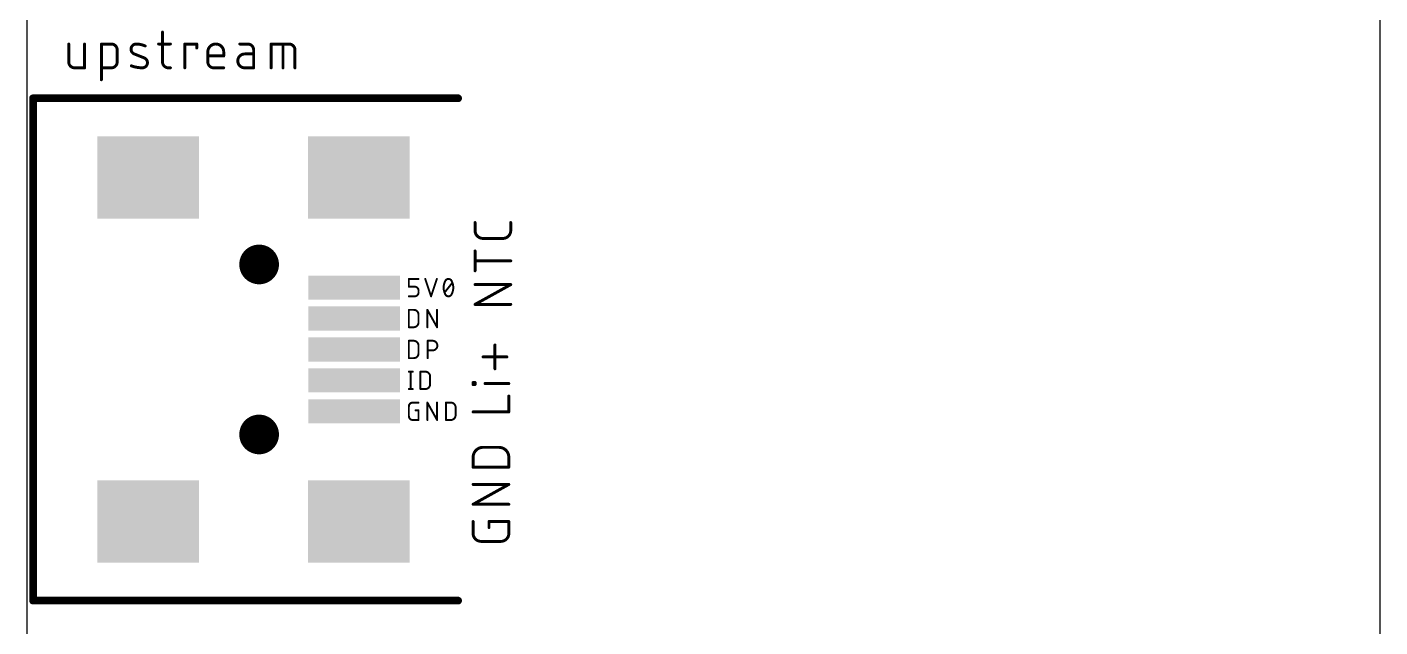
# Model space of a CAD drawing. Header units: millimetres. Extents: x 0 to 36.9, y 0 to 58.1.
# Drawn here: x 1.84 to 36.85, y 22.92 to 38.44 of the extents above; entities that cross this region are included whole.
import ezdxf

# ---------------------------------------------------------------- set-up
doc = ezdxf.new("R2010")
doc.units = ezdxf.units.MM
doc.layers.get('0').update_dxf_attribs({"true_color": 0xc2ced6})
doc.layers.add('0.0 - easgle cad import', color=7, linetype='Continuous', true_color=0xc2ced6)
doc.layers.add('0.1 - PCB', color=7, linetype='Continuous', true_color=0xc2ced6)
doc.layers.get('0').off()

# ---------------------------------------------------------------- blocks, each defined once
blk = doc.blocks.new('RECT')
blk.add_solid([(-0.5, -0.5), (0.5, -0.5), (-0.5, 0.5), (0.5, 0.5)])

msp = doc.modelspace()

# ---------------------------------------------------------------- linework, layer by layer
at = {"layer": '0.0 - easgle cad import'}
for points, const_width in [([(1.85, 5.1), (1.85, 55.1)], 0.01), ([(36.85, 55.1), (36.85, 5.1)], 0.01), ([(5.35, 38.312), (5.35, 37.542)], 0.0762), ([(2.923, 38.004), (2.923, 37.542)], 0.0762), ([(3.334, 37.388), (3.334, 38.004)], 0.0762), ([(3.768, 37.08), (3.768, 38.004)], 0.0762), ([(3.768, 38.004), (4.024, 38.004)], 0.0762), ([(4.178, 37.85), (4.178, 37.542)], 0.0762), ([(5.248, 38.004), (5.555, 38.004)], 0.0762), ([(5.928, 37.388), (5.928, 38.004)], 0.0762), ([(5.928, 38.004), (6.236, 38.004)], 0.0762), ([(6.236, 38.004), (6.236, 37.901)], 0.0762), ([(6.523, 37.542), (6.523, 37.799)], 0.0762), ([(6.934, 37.799), (6.934, 37.696)], 0.0762), ([(7.555, 38.004), (7.35, 38.004)], 0.0762), ([(7.709, 37.388), (7.709, 37.85)], 0.0762), ([(8.161, 37.388), (8.161, 38.004)], 0.0762), ([(8.161, 38.004), (8.623, 38.004)], 0.0762), ([(8.469, 37.388), (8.469, 38.004)], 0.0762), ([(8.777, 37.85), (8.777, 37.388)], 0.0762), ([(4.877, 37.645), (4.62, 37.747)], 0.0762), ([(6.934, 37.696), (6.523, 37.696)], 0.0762), ([(7.709, 37.747), (7.478, 37.747)], 0.0762), ([(3.077, 37.388), (3.334, 37.388)], 0.0762), ([(4.024, 37.388), (3.768, 37.388)], 0.0762), ([(5.504, 37.388), (5.555, 37.388)], 0.0762), ([(6.934, 37.388), (6.677, 37.388)], 0.0762), ([(7.478, 37.388), (7.709, 37.388)], 0.0762), ([(2, 23.6), (2, 36.6)], 0.2), ([(2, 36.6), (13, 36.6)], 0.2), ([(13.438, 33.179), (13.438, 33.384)], 0.0762), ([(14.362, 33.384), (14.362, 33.179)], 0.0762), ([(14.157, 32.973), (13.643, 32.973)], 0.0762), ([(13.438, 32.136), (13.438, 32.649)], 0.0762), ([(14.362, 32.393), (13.438, 32.393)], 0.0762), ([(11.725, 31.725), (11.725, 31.925)], 0.0508), ([(11.725, 31.925), (11.975, 31.925)], 0.0508), ([(12.15, 31.925), (12.3, 31.475)], 0.0508), ([(12.3, 31.475), (12.45, 31.925)], 0.0508), ([(11.875, 31.725), (11.725, 31.725)], 0.0508), ([(11.975, 31.575), (11.975, 31.625)], 0.0508), ([(12.65, 31.575), (12.85, 31.825)], 0.0508), ([(13.438, 31.266), (14.362, 31.779)], 0.0762), ([(14.362, 31.779), (13.438, 31.779)], 0.0762), ([(11.725, 31.475), (11.875, 31.475)], 0.0508), ([(14.362, 31.266), (13.438, 31.266)], 0.0762), ([(11.725, 30.675), (11.725, 31.125)], 0.0508), ([(11.725, 31.125), (11.85, 31.125)], 0.0508), ([(11.975, 31), (11.975, 30.8)], 0.0508), ([(12.205, 30.675), (12.205, 31.125)], 0.0508), ([(12.205, 31.125), (12.455, 30.675)], 0.0508), ([(12.455, 30.675), (12.455, 31.125)], 0.0508), ([(11.85, 30.675), (11.725, 30.675)], 0.0508), ([(11.725, 29.875), (11.725, 30.325)], 0.0508), ([(11.725, 30.325), (11.85, 30.325)], 0.0508), ([(11.975, 30.2), (11.975, 30)], 0.0508), ([(12.213, 29.875), (12.213, 30.325)], 0.0508), ([(12.213, 30.325), (12.338, 30.325)], 0.0508), ([(13.953, 29.6), (13.953, 30.216)], 0.0762), ([(11.85, 29.875), (11.725, 29.875)], 0.0508), ([(12.338, 30.075), (12.213, 30.075)], 0.0508), ([(14.261, 29.908), (13.645, 29.908)], 0.0762), ([(11.725, 29.525), (11.825, 29.525)], 0.0508), ([(11.775, 29.525), (11.775, 29.075)], 0.0508), ([(12.025, 29.075), (12.025, 29.525)], 0.0508), ([(12.025, 29.525), (12.15, 29.525)], 0.0508), ([(12.275, 29.4), (12.275, 29.2)], 0.0508), ([(11.725, 29.075), (11.825, 29.075)], 0.0508), ([(12.15, 29.075), (12.025, 29.075)], 0.0508), ([(13.388, 29.193), (13.388, 29.244)], 0.0762), ([(13.388, 29.244), (13.439, 29.244)], 0.0762), ([(13.439, 29.193), (13.388, 29.193)], 0.0762), ([(13.439, 29.244), (13.439, 29.193)], 0.0762), ([(14.312, 29.218), (13.696, 29.218)], 0.0762), ([(11.825, 28.725), (11.975, 28.725)], 0.0508), ([(12.205, 28.275), (12.205, 28.725)], 0.0508), ([(12.205, 28.725), (12.455, 28.275)], 0.0508), ([(12.455, 28.275), (12.455, 28.725)], 0.0508), ([(12.685, 28.275), (12.685, 28.725)], 0.0508), ([(12.685, 28.725), (12.81, 28.725)], 0.0508), ([(14.312, 28.484), (14.312, 28.894)], 0.0762), ([(11.725, 28.375), (11.725, 28.625)], 0.0508), ([(11.9, 28.525), (11.975, 28.525)], 0.0508), ([(11.975, 28.525), (11.975, 28.275)], 0.0508), ([(12.935, 28.6), (12.935, 28.4)], 0.0508), ([(13.388, 28.484), (14.312, 28.484)], 0.0762), ([(11.975, 28.275), (11.825, 28.275)], 0.0508), ([(12.81, 28.275), (12.685, 28.275)], 0.0508), ([(13.388, 27.053), (13.388, 27.31)], 0.0762), ([(13.645, 27.567), (14.055, 27.567)], 0.0762), ([(14.312, 27.31), (14.312, 27.053)], 0.0762), ([(14.312, 27.053), (13.388, 27.053)], 0.0762), ([(13.388, 26.093), (14.312, 26.607)], 0.0762), ([(14.312, 26.607), (13.388, 26.607)], 0.0762), ([(14.312, 26.093), (13.388, 26.093)], 0.0762), ([(13.388, 25.339), (13.388, 25.647)], 0.0762), ([(13.799, 25.493), (13.799, 25.647)], 0.0762), ([(13.799, 25.647), (14.312, 25.647)], 0.0762), ([(14.312, 25.647), (14.312, 25.339)], 0.0762), ([(14.107, 25.133), (13.593, 25.133)], 0.0762), ([(13, 23.6), (2, 23.6)], 0.2)]:
    msp.add_lwpolyline(points, dxfattribs=dict(at, const_width=const_width))
for points, const_width in [([(5.369, 38.312, 1), (5.331, 38.312)], 0.0381), ([(2.942, 38.004, 1), (2.904, 38.004)], 0.0381), ([(3.353, 38.004, 1), (3.315, 38.004)], 0.0381), ([(3.787, 38.004, 1), (3.749, 38.004)], 0.0381), ([(3.768, 38.023, 1), (3.768, 37.985)], 0.0381), ([(4.178, 37.85, 0.4142), (4.024, 38.004)], 0.0762), ([(4.024, 38.023, 1), (4.024, 37.985)], 0.0381), ([(4.024, 37.985, 1), (4.024, 38.023)], 0.0381), ([(4.197, 37.85, 1), (4.159, 37.85)], 0.0381), ([(4.159, 37.85, 1), (4.197, 37.85)], 0.0381), ([(4.672, 38.004, 0.8318), (4.62, 37.747)], 0.0762), ([(4.903, 37.953, 0.1026), (4.672, 38.004)], 0.0762), ([(4.672, 38.023, 1), (4.671, 37.985)], 0.0381), ([(4.671, 37.985, 1), (4.672, 38.023)], 0.0381), ([(4.895, 37.935, 1), (4.91, 37.97)], 0.0381), ([(5.248, 38.023, 1), (5.248, 37.985)], 0.0381), ([(5.555, 37.985, 1), (5.555, 38.023)], 0.0381), ([(5.947, 38.004, 1), (5.909, 38.004)], 0.0381), ([(5.928, 38.023, 1), (5.928, 37.985)], 0.0381), ([(6.255, 38.004, 1), (6.217, 38.004)], 0.0381), ([(6.217, 37.901, 1), (6.255, 37.901)], 0.0381), ([(6.236, 37.985, 1), (6.236, 38.023)], 0.0381), ([(6.934, 37.799, 1), (6.523, 37.799)], 0.0762), ([(6.542, 37.799, 1), (6.504, 37.799)], 0.0381), ([(6.504, 37.799, 1), (6.542, 37.799)], 0.0381), ([(6.953, 37.799, 1), (6.915, 37.799)], 0.0381), ([(6.915, 37.799, 1), (6.953, 37.799)], 0.0381), ([(7.35, 38.023, 1), (7.35, 37.985)], 0.0381), ([(7.709, 37.85, 0.4142), (7.555, 38.004)], 0.0762), ([(7.555, 38.023, 1), (7.555, 37.985)], 0.0381), ([(7.555, 37.985, 1), (7.555, 38.023)], 0.0381), ([(7.728, 37.85, 1), (7.69, 37.85)], 0.0381), ([(7.69, 37.85, 1), (7.728, 37.85)], 0.0381), ([(8.18, 38.004, 1), (8.142, 38.004)], 0.0381), ([(8.161, 38.023, 1), (8.161, 37.985)], 0.0381), ([(8.488, 38.004, 1), (8.45, 38.004)], 0.0381), ([(8.777, 37.85, 0.4142), (8.623, 38.004)], 0.0762), ([(8.623, 38.023, 1), (8.623, 37.985)], 0.0381), ([(8.623, 37.985, 1), (8.623, 38.023)], 0.0381), ([(8.796, 37.85, 1), (8.758, 37.85)], 0.0381), ([(8.758, 37.85, 1), (8.796, 37.85)], 0.0381), ([(2.923, 37.542, 0.4142), (3.077, 37.388)], 0.0762), ([(2.942, 37.542, 1), (2.904, 37.542)], 0.0381), ([(2.904, 37.542, 1), (2.942, 37.542)], 0.0381), ([(4.024, 37.388, 0.4142), (4.178, 37.542)], 0.0762), ([(4.197, 37.542, 1), (4.159, 37.542)], 0.0381), ([(4.159, 37.542, 1), (4.197, 37.542)], 0.0381), ([(4.543, 37.439, 0.083), (4.826, 37.388)], 0.0762), ([(4.55, 37.457, 1), (4.537, 37.421)], 0.0381), ([(4.627, 37.765, 1), (4.613, 37.73)], 0.0381), ([(4.613, 37.73, 1), (4.627, 37.765)], 0.0381), ([(4.826, 37.388, 0.8318), (4.877, 37.645)], 0.0762), ([(4.884, 37.662, 1), (4.87, 37.627)], 0.0381), ([(4.87, 37.627, 1), (4.884, 37.662)], 0.0381), ([(5.35, 37.542, 0.4142), (5.504, 37.388)], 0.0762), ([(5.369, 37.542, 1), (5.331, 37.542)], 0.0381), ([(5.331, 37.542, 1), (5.369, 37.542)], 0.0381), ([(6.523, 37.715, 1), (6.523, 37.677)], 0.0381), ([(6.523, 37.542, 0.4142), (6.677, 37.388)], 0.0762), ([(6.542, 37.542, 1), (6.504, 37.542)], 0.0381), ([(6.504, 37.542, 1), (6.542, 37.542)], 0.0381), ([(6.915, 37.696, 1), (6.953, 37.696)], 0.0381), ([(6.934, 37.677, 1), (6.934, 37.715)], 0.0381), ([(7.478, 37.747, 1), (7.478, 37.388)], 0.0762), ([(7.478, 37.766, 1), (7.478, 37.728)], 0.0381), ([(7.478, 37.728, 1), (7.478, 37.766)], 0.0381), ([(7.709, 37.728, 1), (7.709, 37.766)], 0.0381), ([(3.077, 37.407, 1), (3.077, 37.369)], 0.0381), ([(3.077, 37.369, 1), (3.077, 37.407)], 0.0381), ([(3.315, 37.388, 1), (3.353, 37.388)], 0.0381), ([(3.334, 37.369, 1), (3.334, 37.407)], 0.0381), ([(3.768, 37.407, 1), (3.768, 37.369)], 0.0381), ([(4.024, 37.407, 1), (4.024, 37.369)], 0.0381), ([(4.024, 37.369, 1), (4.024, 37.407)], 0.0381), ([(4.826, 37.407, 1), (4.825, 37.369)], 0.0381), ([(4.825, 37.369, 1), (4.826, 37.407)], 0.0381), ([(5.504, 37.407, 1), (5.504, 37.369)], 0.0381), ([(5.504, 37.369, 1), (5.504, 37.407)], 0.0381), ([(5.555, 37.369, 1), (5.555, 37.407)], 0.0381), ([(5.909, 37.388, 1), (5.947, 37.388)], 0.0381), ([(6.677, 37.407, 1), (6.677, 37.369)], 0.0381), ([(6.677, 37.369, 1), (6.677, 37.407)], 0.0381), ([(6.934, 37.369, 1), (6.934, 37.407)], 0.0381), ([(7.478, 37.407, 1), (7.478, 37.369)], 0.0381), ([(7.478, 37.369, 1), (7.478, 37.407)], 0.0381), ([(7.69, 37.388, 1), (7.728, 37.388)], 0.0381), ([(7.709, 37.369, 1), (7.709, 37.407)], 0.0381), ([(8.142, 37.388, 1), (8.18, 37.388)], 0.0381), ([(8.45, 37.388, 1), (8.488, 37.388)], 0.0381), ([(8.758, 37.388, 1), (8.796, 37.388)], 0.0381), ([(3.749, 37.08, 1), (3.787, 37.08)], 0.0381), ([(2.05, 36.6, 1), (1.95, 36.6)], 0.1), ([(2, 36.65, 1), (2, 36.55)], 0.1), ([(13, 36.55, 1), (13, 36.65)], 0.1), ([(13.457, 33.384, 1), (13.419, 33.384)], 0.0381), ([(14.381, 33.384, 1), (14.343, 33.384)], 0.0381), ([(13.438, 33.179, 0.4142), (13.643, 32.973)], 0.0762), ([(13.457, 33.179, 1), (13.419, 33.179)], 0.0381), ([(13.419, 33.179, 1), (13.457, 33.179)], 0.0381), ([(13.643, 32.992, 1), (13.643, 32.954)], 0.0381), ([(13.643, 32.954, 1), (13.643, 32.992)], 0.0381), ([(14.157, 32.973, 0.4142), (14.362, 33.179)], 0.0762), ([(14.157, 32.992, 1), (14.157, 32.954)], 0.0381), ([(14.157, 32.954, 1), (14.157, 32.992)], 0.0381), ([(14.381, 33.179, 1), (14.343, 33.179)], 0.0381), ([(14.343, 33.179, 1), (14.381, 33.179)], 0.0381), ([(7.85, 32.043, 1), (7.85, 32.557, 1), (7.85, 32.043)], 0.513), ([(13.457, 32.649, 1), (13.419, 32.649)], 0.0381), ([(13.438, 32.412, 1), (13.438, 32.373)], 0.0381), ([(14.362, 32.373, 1), (14.362, 32.412)], 0.0381), ([(11.738, 31.925, 1), (11.713, 31.925)], 0.0254), ([(11.725, 31.937, 1), (11.725, 31.912)], 0.0254), ([(11.975, 31.912, 1), (11.975, 31.937)], 0.0254), ([(12.162, 31.929, 1), (12.138, 31.921)], 0.0254), ([(12.462, 31.921, 1), (12.438, 31.929)], 0.0254), ([(12.663, 31.862, 0.1139), (12.625, 31.7)], 0.0508), ([(12.75, 31.925, 0.3205), (12.663, 31.862)], 0.0508), ([(12.651, 31.866, 1), (12.675, 31.858)], 0.0254), ([(12.674, 31.857, 1), (12.651, 31.868)], 0.0254), ([(12.837, 31.862, 0.3205), (12.75, 31.925)], 0.0508), ([(12.75, 31.937, 1), (12.75, 31.912)], 0.0254), ([(12.75, 31.912, 1), (12.75, 31.937)], 0.0254), ([(12.875, 31.7, 0.1139), (12.837, 31.862)], 0.0508), ([(12.849, 31.868, 1), (12.826, 31.857)], 0.0254), ([(12.825, 31.858, 1), (12.849, 31.866)], 0.0254), ([(13.419, 32.136, 1), (13.457, 32.136)], 0.0381), ([(11.725, 31.738, 1), (11.725, 31.712)], 0.0254), ([(11.713, 31.725, 1), (11.738, 31.725)], 0.0254), ([(11.975, 31.625, 0.4142), (11.875, 31.725)], 0.0508), ([(11.875, 31.738, 1), (11.875, 31.712)], 0.0254), ([(11.875, 31.475, 0.4142), (11.975, 31.575)], 0.0508), ([(11.875, 31.712, 1), (11.875, 31.738)], 0.0254), ([(11.988, 31.625, 1), (11.962, 31.625)], 0.0254), ([(11.962, 31.625, 1), (11.988, 31.625)], 0.0254), ([(11.988, 31.575, 1), (11.962, 31.575)], 0.0254), ([(11.962, 31.575, 1), (11.988, 31.575)], 0.0254), ([(12.625, 31.7, 0.1139), (12.663, 31.538)], 0.0508), ([(12.638, 31.7, 1), (12.613, 31.7)], 0.0254), ([(12.613, 31.7, 1), (12.638, 31.7)], 0.0254), ([(12.64, 31.583, 1), (12.66, 31.567)], 0.0254), ([(12.663, 31.538, 0.3205), (12.75, 31.475)], 0.0508), ([(12.675, 31.542, 1), (12.651, 31.534)], 0.0254), ([(12.651, 31.532, 1), (12.674, 31.543)], 0.0254), ([(12.75, 31.475, 0.3204), (12.837, 31.538)], 0.0508), ([(12.837, 31.538, 0.1139), (12.875, 31.7)], 0.0508), ([(12.826, 31.543, 1), (12.849, 31.532)], 0.0254), ([(12.849, 31.534, 1), (12.825, 31.542)], 0.0254), ([(12.86, 31.817, 1), (12.84, 31.833)], 0.0254), ([(12.888, 31.7, 1), (12.862, 31.7)], 0.0254), ([(12.862, 31.7, 1), (12.888, 31.7)], 0.0254), ([(13.438, 31.798, 1), (13.438, 31.76)], 0.0381), ([(14.371, 31.763, 1), (14.353, 31.796)], 0.0381), ([(14.362, 31.76, 1), (14.362, 31.798)], 0.0381), ([(11.725, 31.488, 1), (11.725, 31.463)], 0.0254), ([(11.875, 31.488, 1), (11.875, 31.463)], 0.0254), ([(11.875, 31.463, 1), (11.875, 31.488)], 0.0254), ([(12.288, 31.471, 1), (12.312, 31.479)], 0.0254), ([(12.288, 31.479, 1), (12.312, 31.471)], 0.0254), ([(12.75, 31.488, 1), (12.75, 31.463)], 0.0254), ([(12.75, 31.463, 1), (12.75, 31.488)], 0.0254), ([(13.438, 31.285, 1), (13.438, 31.247)], 0.0381), ([(13.429, 31.283, 1), (13.447, 31.249)], 0.0381), ([(14.362, 31.247, 1), (14.362, 31.285)], 0.0381), ([(11.738, 31.125, 1), (11.713, 31.125)], 0.0254), ([(11.725, 31.137, 1), (11.725, 31.112)], 0.0254), ([(11.975, 31, 0.4142), (11.85, 31.125)], 0.0508), ([(11.85, 31.137, 1), (11.85, 31.112)], 0.0254), ([(11.85, 30.675, 0.4142), (11.975, 30.8)], 0.0508), ([(11.85, 31.112, 1), (11.85, 31.137)], 0.0254), ([(11.988, 31, 1), (11.962, 31)], 0.0254), ([(11.962, 31, 1), (11.988, 31)], 0.0254), ([(11.988, 30.8, 1), (11.962, 30.8)], 0.0254), ([(11.962, 30.8, 1), (11.988, 30.8)], 0.0254), ([(12.218, 31.125, 1), (12.193, 31.125)], 0.0254), ([(12.216, 31.131, 1), (12.194, 31.118)], 0.0254), ([(12.468, 31.125, 1), (12.442, 31.125)], 0.0254), ([(11.725, 30.688, 1), (11.725, 30.663)], 0.0254), ([(11.713, 30.675, 1), (11.738, 30.675)], 0.0254), ([(11.85, 30.688, 1), (11.85, 30.663)], 0.0254), ([(11.85, 30.663, 1), (11.85, 30.688)], 0.0254), ([(12.193, 30.675, 1), (12.218, 30.675)], 0.0254), ([(12.442, 30.675, 1), (12.468, 30.675)], 0.0254), ([(12.444, 30.669, 1), (12.466, 30.682)], 0.0254), ([(11.738, 30.325, 1), (11.713, 30.325)], 0.0254), ([(11.725, 30.337, 1), (11.725, 30.312)], 0.0254), ([(11.975, 30.2, 0.4142), (11.85, 30.325)], 0.0508), ([(11.85, 30.337, 1), (11.85, 30.312)], 0.0254), ([(11.85, 30.312, 1), (11.85, 30.337)], 0.0254), ([(11.988, 30.2, 1), (11.962, 30.2)], 0.0254), ([(11.962, 30.2, 1), (11.988, 30.2)], 0.0254), ([(12.226, 30.325, 1), (12.2, 30.325)], 0.0254), ([(12.213, 30.337, 1), (12.213, 30.312)], 0.0254), ([(12.338, 30.075, 1), (12.338, 30.325)], 0.0508), ([(12.338, 30.337, 1), (12.338, 30.312)], 0.0254), ([(12.338, 30.312, 1), (12.338, 30.337)], 0.0254), ([(13.972, 30.216, 1), (13.934, 30.216)], 0.0381), ([(11.725, 29.888, 1), (11.725, 29.863)], 0.0254), ([(11.713, 29.875, 1), (11.738, 29.875)], 0.0254), ([(11.85, 29.875, 0.4142), (11.975, 30)], 0.0508), ([(11.85, 29.888, 1), (11.85, 29.863)], 0.0254), ([(11.85, 29.863, 1), (11.85, 29.888)], 0.0254), ([(11.988, 30, 1), (11.962, 30)], 0.0254), ([(11.962, 30, 1), (11.988, 30)], 0.0254), ([(12.213, 30.088, 1), (12.213, 30.062)], 0.0254), ([(12.2, 29.875, 1), (12.226, 29.875)], 0.0254), ([(12.338, 30.088, 1), (12.338, 30.062)], 0.0254), ([(12.338, 30.062, 1), (12.338, 30.088)], 0.0254), ([(13.645, 29.927, 1), (13.645, 29.889)], 0.0381), ([(14.261, 29.889, 1), (14.261, 29.927)], 0.0381), ([(11.725, 29.537, 1), (11.725, 29.512)], 0.0254), ([(11.788, 29.525, 1), (11.763, 29.525)], 0.0254), ([(11.825, 29.512, 1), (11.825, 29.537)], 0.0254), ([(12.038, 29.525, 1), (12.013, 29.525)], 0.0254), ([(12.025, 29.537, 1), (12.025, 29.512)], 0.0254), ([(12.275, 29.4, 0.4142), (12.15, 29.525)], 0.0508), ([(12.15, 29.537, 1), (12.15, 29.512)], 0.0254), ([(12.15, 29.512, 1), (12.15, 29.537)], 0.0254), ([(12.288, 29.4, 1), (12.262, 29.4)], 0.0254), ([(12.262, 29.4, 1), (12.288, 29.4)], 0.0254), ([(13.934, 29.6, 1), (13.972, 29.6)], 0.0381), ([(11.725, 29.088, 1), (11.725, 29.063)], 0.0254), ([(11.763, 29.075, 1), (11.788, 29.075)], 0.0254), ([(11.825, 29.063, 1), (11.825, 29.088)], 0.0254), ([(12.025, 29.088, 1), (12.025, 29.063)], 0.0254), ([(12.013, 29.075, 1), (12.038, 29.075)], 0.0254), ([(12.15, 29.075, 0.4142), (12.275, 29.2)], 0.0508), ([(12.15, 29.088, 1), (12.15, 29.063)], 0.0254), ([(12.15, 29.063, 1), (12.15, 29.088)], 0.0254), ([(12.288, 29.2, 1), (12.262, 29.2)], 0.0254), ([(12.262, 29.2, 1), (12.288, 29.2)], 0.0254), ([(13.407, 29.244, 1), (13.369, 29.244)], 0.0381), ([(13.388, 29.263, 1), (13.388, 29.225)], 0.0381), ([(13.388, 29.212, 1), (13.388, 29.174)], 0.0381), ([(13.369, 29.193, 1), (13.407, 29.193)], 0.0381), ([(13.458, 29.244, 1), (13.42, 29.244)], 0.0381), ([(13.42, 29.193, 1), (13.458, 29.193)], 0.0381), ([(13.439, 29.225, 1), (13.439, 29.263)], 0.0381), ([(13.439, 29.174, 1), (13.439, 29.212)], 0.0381), ([(13.696, 29.237, 1), (13.696, 29.199)], 0.0381), ([(14.312, 29.199, 1), (14.312, 29.237)], 0.0381), ([(11.825, 28.725, 0.4142), (11.725, 28.625)], 0.0508), ([(11.825, 28.737, 1), (11.825, 28.712)], 0.0254), ([(11.825, 28.712, 1), (11.825, 28.737)], 0.0254), ([(11.975, 28.712, 1), (11.975, 28.737)], 0.0254), ([(12.218, 28.725, 1), (12.193, 28.725)], 0.0254), ([(12.216, 28.731, 1), (12.194, 28.718)], 0.0254), ([(12.468, 28.725, 1), (12.442, 28.725)], 0.0254), ([(12.698, 28.725, 1), (12.673, 28.725)], 0.0254), ([(12.685, 28.737, 1), (12.685, 28.712)], 0.0254), ([(12.935, 28.6, 0.4142), (12.81, 28.725)], 0.0508), ([(12.81, 28.737, 1), (12.81, 28.712)], 0.0254), ([(12.81, 28.712, 1), (12.81, 28.737)], 0.0254), ([(14.331, 28.894, 1), (14.293, 28.894)], 0.0381), ([(7.85, 27.643, 1), (7.85, 28.157, 1), (7.85, 27.643)], 0.513), ([(11.738, 28.625, 1), (11.713, 28.625)], 0.0254), ([(11.713, 28.625, 1), (11.738, 28.625)], 0.0254), ([(11.725, 28.375, 0.4142), (11.825, 28.275)], 0.0508), ([(11.738, 28.375, 1), (11.713, 28.375)], 0.0254), ([(11.713, 28.375, 1), (11.738, 28.375)], 0.0254), ([(11.9, 28.538, 1), (11.9, 28.512)], 0.0254), ([(11.988, 28.525, 1), (11.962, 28.525)], 0.0254), ([(11.975, 28.512, 1), (11.975, 28.538)], 0.0254), ([(12.81, 28.275, 0.4142), (12.935, 28.4)], 0.0508), ([(12.948, 28.6, 1), (12.922, 28.6)], 0.0254), ([(12.948, 28.4, 1), (12.922, 28.4)], 0.0254), ([(12.922, 28.4, 1), (12.948, 28.4)], 0.0254), ([(12.922, 28.6, 1), (12.948, 28.6)], 0.0254), ([(13.388, 28.503, 1), (13.388, 28.465)], 0.0381), ([(14.293, 28.484, 1), (14.331, 28.484)], 0.0381), ([(14.312, 28.465, 1), (14.312, 28.503)], 0.0381), ([(11.825, 28.288, 1), (11.825, 28.263)], 0.0254), ([(11.825, 28.263, 1), (11.825, 28.288)], 0.0254), ([(11.962, 28.275, 1), (11.988, 28.275)], 0.0254), ([(11.975, 28.263, 1), (11.975, 28.288)], 0.0254), ([(12.193, 28.275, 1), (12.218, 28.275)], 0.0254), ([(12.442, 28.275, 1), (12.468, 28.275)], 0.0254), ([(12.444, 28.269, 1), (12.466, 28.282)], 0.0254), ([(12.685, 28.288, 1), (12.685, 28.263)], 0.0254), ([(12.673, 28.275, 1), (12.698, 28.275)], 0.0254), ([(12.81, 28.288, 1), (12.81, 28.263)], 0.0254), ([(12.81, 28.263, 1), (12.81, 28.288)], 0.0254), ([(13.645, 27.567, 0.4142), (13.388, 27.31)], 0.0762), ([(13.407, 27.31, 1), (13.369, 27.31)], 0.0381), ([(13.369, 27.31, 1), (13.407, 27.31)], 0.0381), ([(13.645, 27.586, 1), (13.645, 27.548)], 0.0381), ([(13.645, 27.548, 1), (13.645, 27.586)], 0.0381), ([(14.312, 27.31, 0.4142), (14.055, 27.567)], 0.0762), ([(14.055, 27.586, 1), (14.055, 27.548)], 0.0381), ([(14.055, 27.548, 1), (14.055, 27.586)], 0.0381), ([(14.331, 27.31, 1), (14.293, 27.31)], 0.0381), ([(14.293, 27.31, 1), (14.331, 27.31)], 0.0381), ([(13.388, 27.072, 1), (13.388, 27.034)], 0.0381), ([(13.369, 27.053, 1), (13.407, 27.053)], 0.0381), ([(14.293, 27.053, 1), (14.331, 27.053)], 0.0381), ([(14.312, 27.034, 1), (14.312, 27.072)], 0.0381), ([(13.388, 26.626, 1), (13.388, 26.588)], 0.0381), ([(14.321, 26.59, 1), (14.303, 26.623)], 0.0381), ([(14.312, 26.588, 1), (14.312, 26.626)], 0.0381), ([(13.388, 26.112, 1), (13.388, 26.074)], 0.0381), ([(13.379, 26.11, 1), (13.397, 26.077)], 0.0381), ([(14.312, 26.074, 1), (14.312, 26.112)], 0.0381), ([(13.407, 25.647, 1), (13.369, 25.647)], 0.0381), ([(13.818, 25.647, 1), (13.78, 25.647)], 0.0381), ([(13.799, 25.666, 1), (13.799, 25.628)], 0.0381), ([(14.331, 25.647, 1), (14.293, 25.647)], 0.0381), ([(14.312, 25.628, 1), (14.312, 25.666)], 0.0381), ([(13.388, 25.339, 0.4142), (13.593, 25.133)], 0.0762), ([(13.407, 25.339, 1), (13.369, 25.339)], 0.0381), ([(13.369, 25.339, 1), (13.407, 25.339)], 0.0381), ([(13.78, 25.493, 1), (13.818, 25.493)], 0.0381), ([(14.107, 25.133, 0.4142), (14.312, 25.339)], 0.0762), ([(14.331, 25.339, 1), (14.293, 25.339)], 0.0381), ([(14.293, 25.339, 1), (14.331, 25.339)], 0.0381), ([(13.593, 25.152, 1), (13.593, 25.114)], 0.0381), ([(13.593, 25.114, 1), (13.593, 25.152)], 0.0381), ([(14.107, 25.152, 1), (14.107, 25.114)], 0.0381), ([(14.107, 25.114, 1), (14.107, 25.152)], 0.0381), ([(2, 23.65, 1), (2, 23.55)], 0.1), ([(1.95, 23.6, 1), (2.05, 23.6)], 0.1), ([(13, 23.55, 1), (13, 23.65)], 0.1)]:
    msp.add_lwpolyline(points, format="xyb", dxfattribs=dict(at, const_width=const_width))
at = {"layer": '0.1 - PCB'}
msp.add_lwpolyline([(1.85, 5.1), (1.85, 55.1, -0.414214), (4.85, 58.1), (33.85, 58.1, -0.414214), (36.85, 55.1), (36.85, 5.1, -0.414214), (33.85, 2.1), (4.85, 2.1, -0.414214)], format="xyb", close=True, dxfattribs=at)

# ---------------------------------------------------------------- block references
at = {"layer": '0.0 - easgle cad import', "rotation": 90}
for p, xscale, yscale in [((4.98, 34.55), 2.127, 2.627), ((10.43, 34.55), 2.127, 2.627), ((10.31, 31.7), 0.627, 2.377), ((10.31, 30.9), 0.627, 2.377), ((10.31, 30.1), 0.627, 2.377), ((10.31, 29.3), 0.627, 2.377), ((10.31, 28.5), 0.627, 2.377), ((4.98, 25.65), 2.127, 2.627), ((10.43, 25.65), 2.127, 2.627)]:
    msp.add_blockref('RECT', p, dxfattribs=dict(at, xscale=xscale, yscale=yscale))

doc.saveas('drawing.dxf')
